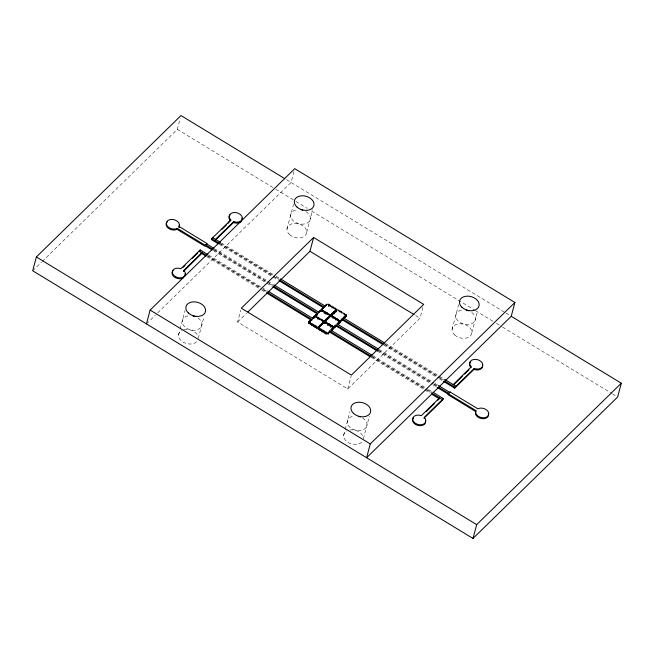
<?xml version="1.0" encoding="UTF-8"?>
<svg xmlns="http://www.w3.org/2000/svg" width="654" height="654" viewBox="0 0 654 654"><rect width="100%" height="100%" fill="white"/><g stroke="black" fill="none" stroke-linecap="round" stroke-linejoin="round"><path stroke-width="0.49" stroke-dasharray="3.27 2.45" d="M42.191 261.494L177.316 129.353L180.202 118.513M178.509 335.052L179.825 330.123M180.087 329.134L185.074 310.405M198.236 338.445L204.007 316.749M422.917 307.355L420.031 318.204L347.724 388.909L237.639 321.997L240.795 310.168M293.957 171.626L291.071 182.466L155.946 314.607M286.975 228.982L293.532 204.334M306.701 232.374L312.735 209.697M347.724 388.909L351.133 376.099M343.628 435.425L344.936 430.495M345.206 429.514L349.923 411.767M363.354 438.818L369.387 416.14M452.094 329.363L458.65 304.715M471.812 332.747L477.584 311.059M32.7 270.781L41.464 262.205M146.447 323.894L155.211 315.326M237.639 321.997L246.411 313.421M286.493 179.687L505.338 312.726M506 313.127L510.349 315.776M177.316 129.353L274.974 188.72M275.841 189.251L295.028 200.909M295.894 201.44L307.233 208.332M311.59 210.98L474.632 310.094M475.507 310.625L492.944 321.228M496.435 323.346L501.667 326.526M502.534 327.057L611.523 393.316M612.397 393.847L616.755 396.496M415.699 315.563L420.031 318.204M221.404 242.994L275.211 275.71M276.078 276.233L279.552 278.351M385.647 343.522L443.796 378.87M220.284 243.386L274.966 276.626M275.833 277.157L278.441 278.743M219.523 243.46L272.465 275.645M273.331 276.168L278.539 279.34M384.536 343.914L437.477 376.099M438.344 376.63L443.551 379.794M384.634 344.511L439.316 377.75M440.183 378.282L443.657 380.391M219.278 244.375L272.219 276.56M273.086 277.092L278.293 280.255M383.522 344.903L438.205 378.143M439.071 378.674L442.537 380.783M214.275 248.585L267.216 280.77M268.091 281.294L273.298 284.465M379.394 349.637L434.076 382.876M434.943 383.408L437.542 384.985M214.03 249.509L266.104 281.163M266.979 281.694L273.053 285.381M214.136 250.106L265.336 281.236M268.81 283.346L272.285 285.455M378.282 350.029L432.956 383.269M433.831 383.8L437.297 385.909M378.38 350.626L433.062 383.865M433.929 384.397L437.403 386.506M213.016 250.498L265.965 282.683M266.832 283.207L272.039 286.37M377.268 351.018L431.951 384.258M432.817 384.789L436.283 386.898M208.888 255.232L260.962 286.885M261.837 287.417L267.045 290.58M373.058 355.833L427.741 389.073M428.607 389.596L432.081 391.713M207.776 255.624L259.851 287.278M263.325 289.387L266.799 291.496M207.007 255.689L261.69 288.929M262.556 289.46L266.897 292.101M371.946 356.226L426.629 389.465M427.495 389.988L430.095 391.574M372.044 356.822L424.994 389.007M425.86 389.531L430.201 392.171M206.762 256.613L260.578 289.321M261.445 289.853L265.786 292.493M370.932 357.215L423.874 389.4M424.748 389.923L429.956 393.095M198.17 318.097A10.047 7.063 14.9 0 1 198.178 329.379A10.047 7.063 14.9 0 1 183.095 324.825A10.047 7.063 14.9 0 1 190.044 315.645M305.933 211.577A10.047 7.063 14.9 0 1 307.29 222.981A10.047 7.063 14.9 0 1 291.962 219.36A10.047 7.063 14.9 0 1 297.676 209.623M362.586 418.02A10.047 7.063 14.9 0 1 363.943 429.425A10.047 7.063 14.9 0 1 348.607 425.803A10.047 7.063 14.9 0 1 354.329 416.067M471.747 312.408A10.047 7.063 14.9 0 1 471.755 323.681A10.047 7.063 14.9 0 1 456.68 319.136A10.047 7.063 14.9 0 1 463.621 309.955M196.633 341.764A10.047 7.063 14.9 0 1 181.918 341.347A10.047 7.063 14.9 0 1 181.804 330.523M183.938 329.747A10.047 7.063 14.9 0 1 198.048 336.548M361.744 442.145A10.047 7.063 14.9 0 1 347.037 441.728A10.047 7.063 14.9 0 1 346.922 430.904M349.833 429.972A10.047 7.063 14.9 0 1 363.166 436.921M289.46 234.5A10.047 7.063 14.9 0 0 306.219 234.157A10.047 7.063 14.9 0 0 294.831 223.382A10.047 7.063 14.9 0 0 289.46 234.5M454.579 334.881A10.047 7.063 14.9 0 0 471.33 334.529A10.047 7.063 14.9 0 0 459.95 323.755A10.047 7.063 14.9 0 0 454.579 334.881"/><path stroke-width="0.98" d="M284.743 178.624L180.995 115.554L36.371 256.973L32.7 270.781L473.006 538.446L617.629 397.027L621.3 383.219L511.444 316.438M146.447 323.894L150.126 310.094L294.741 168.667L514.894 302.5L511.224 316.307L433.071 392.727M206.86 243.452L204.808 246.133L177.071 229.325L177.316 228.401A6.695 4.709 14.9 0 1 166.819 225.238A6.695 4.709 14.9 0 1 172.738 219.442A6.695 4.709 14.9 0 1 179.188 226.57L206.86 243.452L206.615 244.367M179.188 226.57L178.943 227.494A6.695 4.709 14.9 0 0 179.139 225.041M183.799 270.445L183.553 271.361L201.71 253.539L201.947 252.616L183.799 270.445A6.695 4.709 14.9 0 1 181.313 277.762A6.695 4.709 14.9 0 1 172.296 272.285A6.695 4.709 14.9 0 1 180.954 268.712L200.214 249.951L208.021 254.7M198.955 251.864L199.2 250.94L206.141 255.166M199.969 250.874L200.214 249.951M218.403 243.852L211.463 239.634L211.708 238.71L230.87 219.891A6.695 4.709 14.9 0 1 233.355 212.575A6.695 4.709 14.9 0 1 242.372 218.06A6.695 4.709 14.9 0 1 233.723 221.624L215.477 239.397M227.723 223.668L230.87 219.891M215.231 240.312L233.478 222.548L233.723 221.624M247.866 311.999L309.955 251.283L313.626 237.484L423.702 304.396L351.394 375.11L241.318 308.197L313.626 237.484M311.786 320.452L312.032 319.536L310.748 319.561L311.018 320.525L309.743 320.55L310.004 321.515L308.729 321.539L308.484 322.463L308.745 323.428L310.021 323.395L310.266 322.479L308.99 322.504L308.745 323.428M309.743 320.55L309.759 322.43L310.004 321.515M310.503 320.476L310.748 319.561M310.536 323.444L311.811 323.411L311.566 324.335L310.29 324.359L310.266 322.479M312.53 318.498L312.776 317.582L314.051 317.55L313.789 316.593L316.34 316.536L316.61 317.501L317.885 317.476L318.146 318.441L319.422 318.408L319.692 319.373L320.967 319.348L321.228 320.313L322.504 320.288L322.774 321.245L324.049 321.22L324.065 323.109M313.789 316.593L313.806 318.473L314.051 317.55M312.072 324.376L313.348 324.351L313.103 325.267L311.827 325.3L311.811 323.411M314.983 315.424L314.999 317.304L314.983 315.424L316.258 315.4L315.996 314.435L317.272 314.411L317.002 313.446L318.285 313.413L273.151 285.978M315.751 315.351L315.996 314.435M313.618 325.316L314.893 325.283L314.648 326.207L313.372 326.232L313.348 324.351M317.002 313.446L317.026 315.326L317.272 314.411M318.784 312.383L319.029 311.468L320.305 311.435L320.043 310.47L322.594 310.421L322.863 311.386L324.139 311.361L324.155 313.241M315.154 326.248L316.43 326.223L316.184 327.147L314.909 327.172L314.893 325.283M317.64 318.392L317.885 317.476M318.065 317.296L318.081 319.177L318.065 317.296L316.789 317.321L316.52 316.356L315.244 316.389M319.798 311.394L320.043 310.47M321.237 309.309L321.253 311.19L321.237 309.309L322.512 309.277L322.25 308.32L323.526 308.287L323.264 307.323L324.539 307.298L279.405 279.863M318.155 328.071L316.454 328.104L316.43 326.223M322.005 309.236L322.25 308.32M323.019 308.247L323.264 307.323M322.348 311.337L322.594 310.421M327.425 325.144L327.401 323.264L326.125 323.289L325.864 322.324L323.313 322.381L323.575 323.346L322.299 323.37L322.561 324.335L321.286 324.359L321.547 325.324L320.272 325.349L320.534 326.313L319.258 326.338L319.528 327.302L318.245 327.327L318.269 329.215L319.544 329.183L319.79 328.267L318.514 328.292L318.269 329.215M322.536 311.165L322.774 310.241L321.498 310.274M319.757 326.101L319.994 325.177L321.277 325.152L321.008 324.188L322.283 324.163L322.021 323.199L323.297 323.174L323.035 322.209L324.31 322.185M325.038 306.268L325.283 305.344L326.559 305.32L326.297 304.355L328.848 304.306L328.872 306.186L328.848 304.306M320.027 326.272L320.272 325.349M326.052 305.279L326.297 304.355M320.051 329.232L321.327 329.199L321.089 330.123L319.806 330.147L319.79 328.267M324.335 313.062L324.319 311.181L323.043 311.206L322.774 310.241M322.258 321.204L322.504 320.288M322.438 321.024L322.684 320.108L321.408 320.133L321.147 319.168L319.871 319.201L319.602 318.236L318.326 318.261M321.776 324.122L322.021 323.199M322.054 324.286L322.299 323.37M322.79 323.133L323.035 322.209M325.43 313.217L325.676 312.293L324.4 312.318M325.856 312.113L325.88 314.002L325.856 312.113L324.58 312.146M323.068 323.297L323.313 322.381M321.596 330.164L322.872 330.139L322.626 331.063L321.351 331.087L321.327 329.199M324.58 321.139L324.605 323.019L324.58 321.139L325.856 321.106L325.594 320.141L326.869 320.117L326.608 319.152L327.883 319.127L327.621 318.163L327.376 319.087M324.997 320.975L325.242 320.051L326.518 320.027L326.256 319.062L327.531 319.038L327.262 318.073L328.897 318.138L328.635 317.174L328.39 318.097M326.975 314.149L327.221 313.233L325.945 313.258L325.676 312.293M325.349 321.065L325.594 320.141M327.155 313.977L327.401 313.053L326.125 313.078M323.133 331.104L324.409 331.079L324.171 331.995L322.888 332.019L322.872 330.139M326.011 319.986L326.256 319.062M325.618 323.248L325.864 322.324M326.362 320.076L326.608 319.152M330.147 306.162L330.393 305.238L329.117 305.271M326.272 320.951L326.518 320.027M325.88 322.994L326.125 322.07L324.85 322.095M327.016 318.997L327.262 318.073M328.03 318.007L328.275 317.084L329.91 317.149L329.641 316.184L332.199 316.135L332.461 317.092L333.736 317.067L334.006 318.032L335.281 318.007L335.298 319.888M324.678 332.036L325.954 332.011L325.708 332.935L324.433 332.96L324.409 331.079M331.954 308.059L331.93 306.178L330.654 306.203L330.393 305.238M327.687 324.891L327.662 323.011L326.387 323.035L326.125 322.07M330.057 316.021L330.303 315.105L329.027 315.13L328.758 314.165L327.482 314.198L327.221 313.233M330.589 315.939L330.834 315.015L332.109 314.991L331.848 314.026L333.123 314.002L332.861 313.037L334.137 313.013L333.875 312.048L333.892 313.928L334.137 313.013M371.178 356.291L329.518 330.973L329.788 331.93L328.504 331.962L328.529 333.842L325.97 333.9L325.954 332.011M334.644 311.974L334.889 311.059L335.15 312.023L333.524 311.958L333.785 312.923L332.51 312.947L332.772 313.912L331.496 313.936L331.513 315.825L329.812 315.857M328.7 325.12L328.946 324.196L327.67 324.229M333.229 308.034L333.475 307.118L332.199 307.143M327.932 323.975L329.207 323.943L329.224 325.831M331.848 314.026L331.872 315.915L332.109 314.991M331.513 315.825L331.496 313.936M332.616 313.961L332.861 313.037M331.954 317.051L332.199 316.135M332.379 315.956L332.396 317.836L332.379 315.956L331.104 315.98L330.834 315.015M333.524 311.958L333.54 313.838L333.785 312.923M330.245 326.06L330.483 325.136L329.207 325.161L328.946 324.196M334.774 308.974L335.012 308.05L333.736 308.075L333.475 307.118M330.499 325.798L330.744 324.883L329.469 324.907L329.207 323.943M329.788 331.93L329.542 332.853L329.518 330.973M330.507 327.016L330.483 325.136M330.769 326.763L330.744 324.883M333.491 317.991L333.736 317.067M335.543 309.98L335.567 311.86L335.543 309.98L338.453 310.012L338.715 310.977L339.99 310.952L340.26 311.917L341.535 311.893L341.797 312.849L343.072 312.825L343.342 313.789L344.617 313.765L344.879 314.729L346.154 314.697L346.179 316.585L344.135 316.675L344.151 318.563L344.135 316.675M333.671 317.811L333.916 316.888L332.641 316.92M331.782 326.992L332.028 326.076L330.752 326.101M332.044 326.738L332.289 325.815L331.014 325.847M336.164 311.034L335.919 311.95L335.894 310.07L336.164 311.034L334.529 310.969L334.799 311.933M331.545 328.987L331.562 330.875L331.545 328.987L333.589 328.897L333.834 327.973L333.573 327.008L332.289 327.033L332.028 326.076M331.3 329.91L332.575 329.886L332.559 327.997L333.834 327.973M333.573 327.008L333.589 328.897M335.477 319.708L335.461 317.828L334.186 317.852L333.916 316.888M377.513 350.103L335.854 324.776L336.115 325.741L334.84 325.766L334.864 327.646L333.156 327.687M336.573 319.863L336.818 318.939L335.543 318.972M336.753 319.683L336.998 318.768L335.723 318.792M334.864 327.646L334.84 325.766M332.289 325.815L332.551 326.779L335.87 326.657L336.115 325.741M339.745 311.868L339.99 310.952M338.118 320.795L338.363 319.88L337.088 319.904L336.818 318.939M338.298 320.623L338.543 319.7L337.268 319.732L336.998 318.768M338.38 321.76L338.363 319.88M338.559 321.588L338.543 319.7M337.897 324.678L337.881 322.798L339.925 322.7L340.17 321.776L339.9 320.82L338.625 320.844M340.17 321.776L338.886 321.809L338.911 323.689L336.867 323.787L378.527 349.113M341.29 312.808L341.535 311.893M338.911 323.689L338.886 321.809M339.9 320.82L339.925 322.7M338.805 320.664L342.124 320.542L342.107 318.661L383.767 343.988M342.124 320.542L342.107 318.661M344.372 314.68L344.617 313.765M346.424 315.661L345.149 315.686L345.165 317.574L343.121 317.672L384.781 342.998M345.165 317.574L345.149 315.686M346.154 314.697L346.179 316.585M514.894 302.5L370.278 443.927L366.608 457.726L431.607 394.158L439.496 398.899M423.956 418.307L442.104 400.477L443.363 398.572L432.948 392.237M443.363 398.572L442.104 400.477M448.284 393.757L475.957 410.63A6.695 4.709 14.9 0 0 482.407 417.759A6.695 4.709 14.9 0 0 488.334 411.971A6.695 4.709 14.9 0 0 477.829 408.799L450.091 391.983L448.284 393.757L448.039 394.673L475.711 411.546A6.695 4.709 14.9 0 0 481.589 418.601A6.695 4.709 14.9 0 0 488.415 413.729M449.846 392.907L450.091 391.983M443.412 381.307L454.694 388.165L454.939 387.25L474.199 368.488A6.695 4.709 14.9 0 0 482.848 364.924A6.695 4.709 14.9 0 0 473.831 359.438A6.695 4.709 14.9 0 0 471.346 366.755L453.197 384.585M454.694 388.165L455.952 386.261L444.663 379.402M455.707 387.176L473.954 369.412L474.199 368.488M475.711 411.546L475.957 410.63M473.006 538.446L476.684 524.647L621.3 383.219M221.919 229.374L226.268 225.09M453.68 384.789L462.394 376.238M464.569 374.096L468.926 369.821M211.463 239.634L212.722 237.721L220.529 242.471M182.891 267.502L185.082 265.369M192.382 258.265L197.492 253.286M426.212 411.603L434.24 403.78M437.894 400.232L439.594 397.885L421.348 415.658A6.695 4.709 14.9 0 0 412.699 419.222A6.695 4.709 14.9 0 0 421.716 424.708A6.695 4.709 14.9 0 0 424.193 417.391L442.349 399.561L431.068 392.702M335.298 310.895L336.573 310.871M331.758 314.901L329.207 314.958L328.937 313.994L327.662 314.018L327.401 313.053M342.369 319.626L341.094 319.651L341.118 321.531L339.41 321.572M316.7 327.188L319.25 327.131L318.988 326.174L320.264 326.142L319.994 325.177M331.807 329.951L330.532 329.976L372.191 355.302M326.215 332.976L328.774 332.919M177.316 228.401L205.054 245.217M309.955 251.283L413.966 314.517M280.419 278.874L325.553 306.309L325.283 305.344M211.708 238.71L219.523 243.46M444.524 380.914L454.939 387.25M279.16 280.787L323.428 307.691M341.862 319.577L382.655 344.38M206.468 243.836L213.408 248.054M274.165 284.989L319.299 312.424L319.029 311.468M438.409 385.517L449.699 392.375M213.261 249.575L205.454 244.825L205.209 245.749L212.149 249.967M438.27 387.037L448.685 393.365L448.44 394.288L437.158 387.43M272.906 286.902L317.174 313.806M377.268 351.018L335.608 325.692L335.87 326.657M267.911 291.104L313.037 318.547L312.776 317.582M266.897 292.101L312.032 319.536M200.688 252.918L205.896 256.082M266.652 293.017L310.912 319.929M329.273 331.889L370.066 356.683M150.126 310.094L370.278 443.927M36.371 256.973L476.684 524.647M336.818 309.955L336.557 308.99L335.281 309.015L335.012 308.05M330.303 315.105L330.564 316.07L329.289 316.095L329.551 317.059M332.314 328.921L332.575 329.886M328.275 317.084L328.545 318.048M325.242 320.051L325.504 321.016L322.953 321.073L322.684 320.108M328.259 332.878L328.529 333.842M325.708 332.935L325.97 333.9M324.171 331.995L324.433 332.96M322.626 331.063L322.888 332.019M321.089 330.123L321.351 331.087M319.544 329.183L319.806 330.147M318.245 327.327L318.514 328.292M316.184 327.147L316.454 328.104M314.648 326.207L314.909 327.172M313.103 325.267L313.372 326.232M311.566 324.335L311.827 325.3M310.021 323.395L310.29 324.359M308.729 321.539L308.99 322.504M177.071 229.325A6.695 4.709 14.9 0 1 168.389 228.246A6.695 4.709 14.9 0 1 167.187 221.829M482.472 364.997A6.695 4.709 14.9 0 1 473.954 369.412M471.101 367.679A6.695 4.709 14.9 0 1 470.52 361.785M425.484 420.718A6.695 4.709 14.9 0 1 417.8 425.402A6.695 4.709 14.9 0 1 413.532 417.514M241.048 221.608A6.695 4.709 14.9 0 1 233.478 222.548M230.625 220.815A6.695 4.709 14.9 0 1 230.044 214.921M241.996 218.125A6.695 4.709 14.9 0 1 242.119 219.392M183.014 278.064A6.695 4.709 14.9 0 1 174.332 276.985A6.695 4.709 14.9 0 1 173.13 270.568M185.082 273.781A6.695 4.709 14.9 0 1 185.213 275.04M192.611 315.841A10.047 7.063 14.9 0 1 195.145 316.52M301.077 209.779A10.047 7.063 14.9 0 1 302.786 210.179M358.588 416.394A10.047 7.063 14.9 0 1 360.264 416.9M466.196 310.151A10.047 7.063 14.9 0 1 468.73 310.83M188.344 312.964A10.047 7.063 14.9 0 0 205.094 312.62A10.047 7.063 14.9 0 0 193.715 301.846A10.047 7.063 14.9 0 0 188.344 312.964M296.81 206.901A10.047 7.063 14.9 0 0 313.56 206.55A10.047 7.063 14.9 0 0 302.181 195.775A10.047 7.063 14.9 0 0 296.81 206.901M353.462 413.344A10.047 7.063 14.9 0 0 370.213 412.993A10.047 7.063 14.9 0 0 358.833 402.218A10.047 7.063 14.9 0 0 353.462 413.344M461.92 307.274A10.047 7.063 14.9 0 0 478.679 306.922A10.047 7.063 14.9 0 0 467.299 296.148A10.047 7.063 14.9 0 0 461.92 307.274"/></g></svg>
